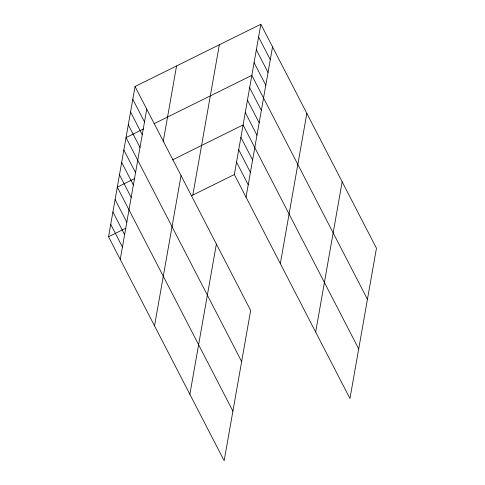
<?xml version="1.0" encoding="UTF-8"?>
<svg xmlns="http://www.w3.org/2000/svg" width="485" height="485" viewBox="0 0 485 485"><rect width="100%" height="100%" fill="white"/><g stroke="black" fill="none" stroke-linecap="round" stroke-linejoin="round"><path stroke-width="0.73" d="M135.054 86.488L250.66 310.473L224.155 460.75L108.543 236.765L135.054 86.488L260.845 24.25L376.457 248.235L349.946 398.512L234.34 174.527L260.845 24.25M120.244 259.439L146.755 109.161M163.178 141.838L176.564 65.948M154.533 325.871L181.044 175.594M192.824 195.067L219.335 44.79M189.865 394.317L216.377 244.04M246.04 197.201L272.552 46.924M280.33 263.634L306.841 113.357M315.656 332.079L342.167 181.802M143.451 128.968L126.039 137.582L241.651 361.567M154.163 123.669L251.836 75.345L367.442 299.33M134.703 178.559L117.291 187.174L232.903 411.159M172.381 159.917L243.088 124.936L358.694 348.921M108.543 236.765L125.954 228.15M191.466 195.734L234.34 174.527M258.596 37.024L270.297 59.697M256.341 49.797L268.041 72.471M254.085 62.571L265.792 85.245M249.648 87.743L261.348 110.416M247.459 100.14L259.16 122.814M245.271 112.538L256.977 135.212M240.899 137.334L252.6 160.008M238.711 149.732L250.412 172.405M236.522 162.129L248.229 184.803M132.799 99.261L144.506 121.935M130.55 112.035L142.25 134.709M128.295 124.809L139.995 147.482M123.851 149.98L135.557 172.654M121.668 162.378L133.369 185.052M119.48 174.776L131.18 197.45M115.103 199.571L126.809 222.245M112.92 211.969L124.621 234.643M110.732 224.367L122.432 247.041"/></g></svg>
